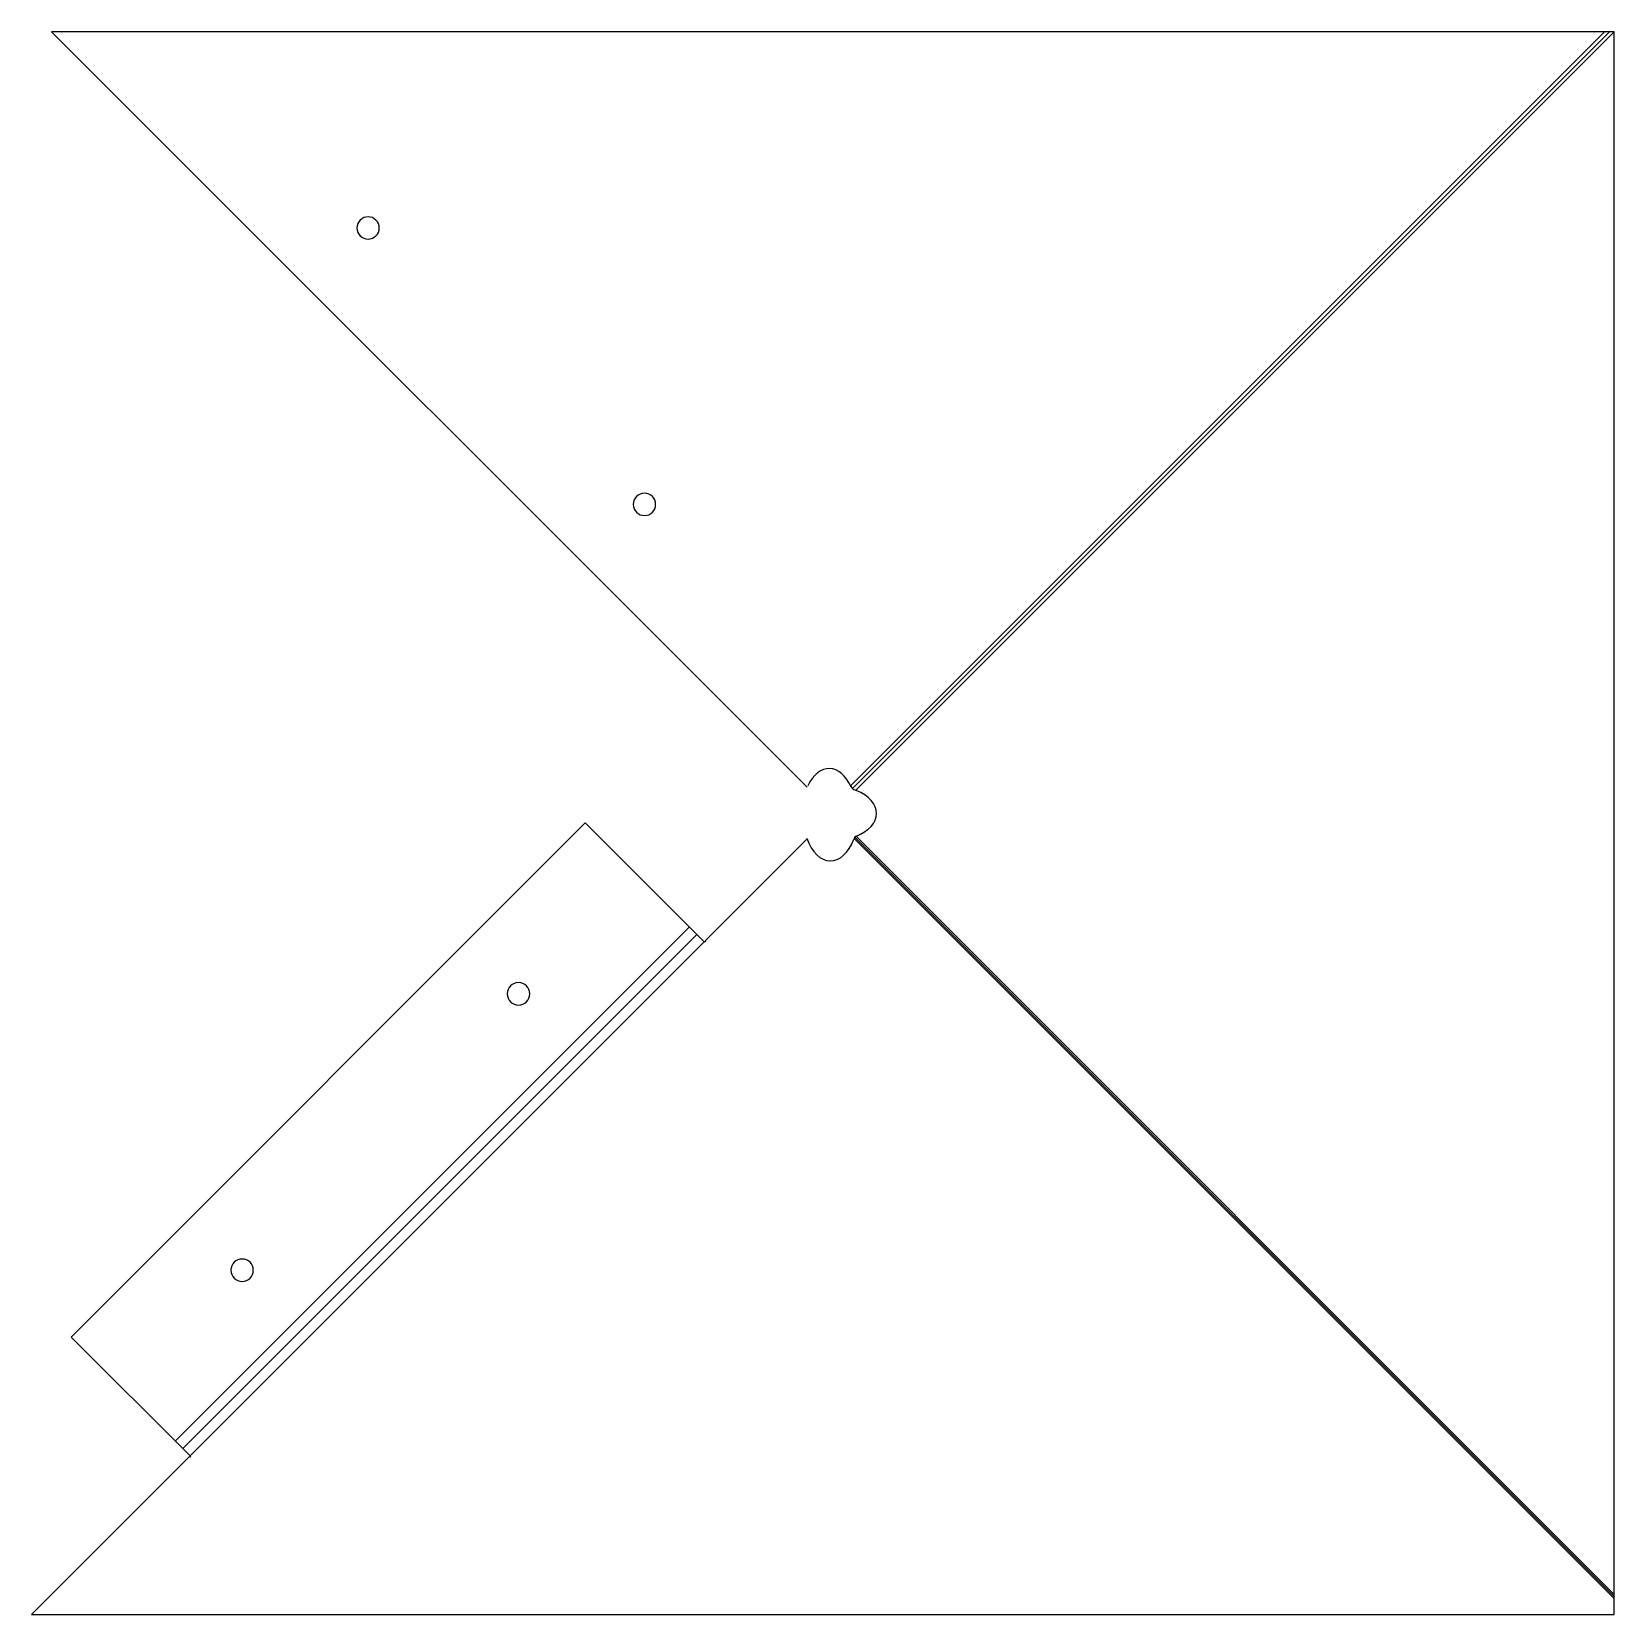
# Model space of a CAD drawing. Header units: millimetres. Extents: x 0 to 359, y 0 to 359.
import ezdxf

# ---------------------------------------------------------------- set-up
doc = ezdxf.new("R2010")
doc.units = ezdxf.units.MM

msp = doc.modelspace()

# ---------------------------------------------------------------- linework, layer by layer
at = {"layer": 'BEND'}
for p, q in [((357.67, 358.77), (186.1, 187.2)), ((358.77, 4.03), (186.59, 176.21)), ((150.77, 154.13), (34.24, 37.6))]:
    msp.add_line(p, q, dxfattribs=at)
at = {"layer": 'BEND_EXTENT'}
for p, q in [((185.63, 187.85), (356.56, 358.77)), ((186.81, 186.81), (358.77, 358.77)), ((186.44, 175.9), (358.77, 3.56)), ((186.89, 176.38), (358.77, 4.49)), ((32.56, 39.28), (149.08, 155.81)), ((35.92, 35.92), (152.45, 152.45))]:
    msp.add_line(p, q, dxfattribs=at)
at = {"layer": 'INTERIOR_PROFILES', "extrusion": (0, 0, -1)}
for centre in [(-76.26, 314.27), (-138.91, 251.62), (-110.36, 140.66), (-47.71, 78.01)]:
    msp.add_circle(centre, 2.54, dxfattribs=at)
at = {"layer": 'OUTER_PROFILES'}
for p, q in [((358.77, 358.77), (4.49, 358.77)), ((4.49, 358.77), (175.78, 187.49)), ((358.77, 0), (358.77, 358.77)), ((125.51, 179.39), (8.98, 62.86)), ((152.55, 152.34), (125.51, 179.39)), ((175.76, 175.76), (152.65, 152.65)), ((152.75, 152.55), (152.55, 152.34)), ((152.65, 152.65), (152.75, 152.55)), ((8.98, 62.86), (36.02, 35.82)), ((35.72, 35.72), (0, 0)), ((35.82, 35.61), (35.72, 35.72)), ((36.02, 35.82), (35.82, 35.61)), ((0, 0), (358.77, 0))]:
    msp.add_line(p, q, dxfattribs=at)
for centre, major_axis, ratio, start_param, end_param in [((180.8, 180.72), (0.03, -11.02), 0.576143, 2.234183, 4.010517), ((180.6, 181.58), (10.95, 0), 0.579757, 5.315333, 7.242608), ((181.09, 181.8), (0.03, 11.02), 0.576143, 2.134108, 4.130746)]:
    msp.add_ellipse(centre, major_axis=major_axis, ratio=ratio, start_param=start_param, end_param=end_param, dxfattribs=at)
for points, knots in [([(185.63, 187.85), (185.78, 187.49), (186.06, 187.18), (186.41, 186.98), (186.54, 186.91), (186.68, 186.85), (186.81, 186.81)], [0.5007408, 0.5007408, 0.5007408, 0.5007408, 0.6332092, 0.6332092, 0.6332092, 0.6805712, 0.6805712, 0.6805712, 0.6805712]), ([(186.89, 176.38), (186.67, 176.32), (186.51, 176.16), (186.45, 175.95), (186.45, 175.93), (186.44, 175.92), (186.44, 175.9)], [-0.14153213, -0.14153213, -0.14153213, -0.14153213, -0.05724244, -0.05724244, -0.05724244, -0.0508234, -0.0508234, -0.0508234, -0.0508234])]:
    msp.add_open_spline(points, degree=3, knots=knots, dxfattribs=at)

doc.saveas('drawing.dxf')
